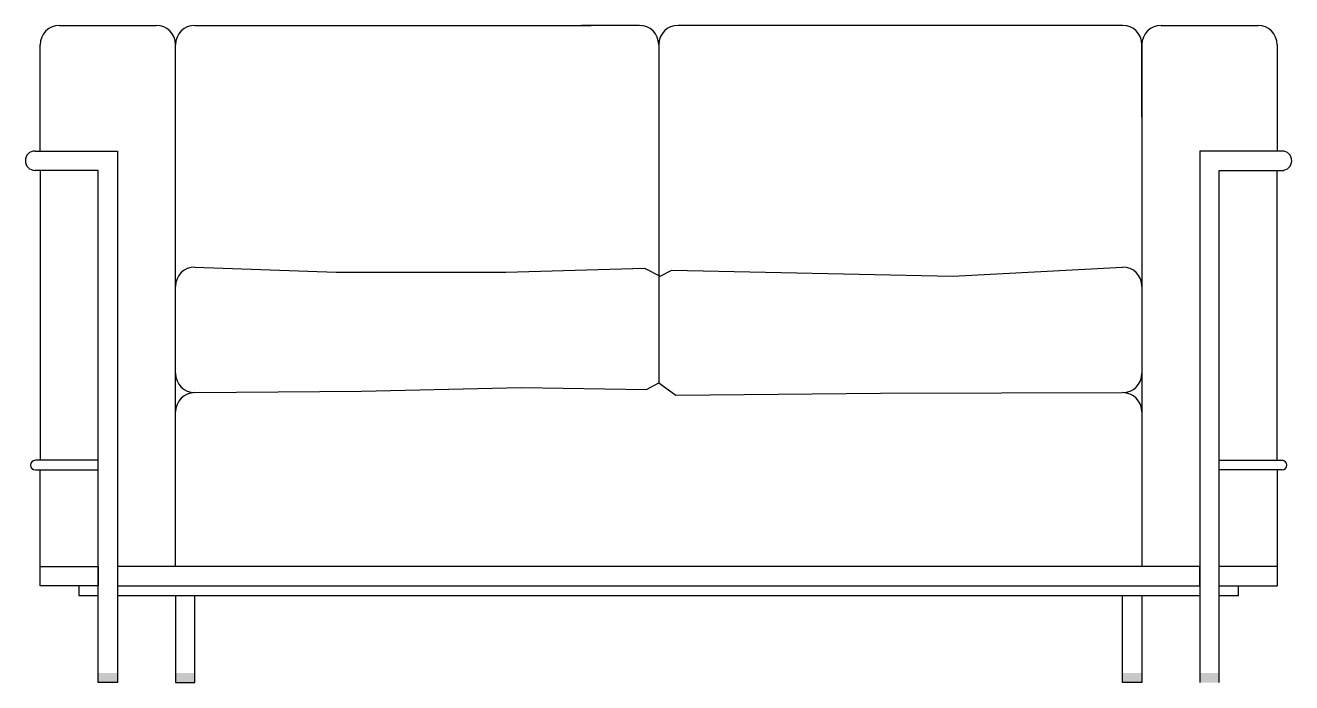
# Model space of a CAD drawing. Extents: x -8 to 124, y 0 to 68.
import ezdxf

# ---------------------------------------------------------------- set-up
doc = ezdxf.new("R2010")
doc.units = 0
doc.header["$LTSCALE"] = 50
doc.header["$MEASUREMENT"] = 0
doc.layers.get('0').update_dxf_attribs({"linetype": 'CONTINUOUS'})

msp = doc.modelspace()

# ---------------------------------------------------------------- linework, layer by layer
at = {"color": 0, "linetype": 'ByBlock'}
for p, q in [((-4, 68), (6, 68)), ((10, 68), (51, 68)), ((56, 68), (50, 68)), ((58, 68), (58, 68)), ((70, 68), (60, 68)), ((106, 68), (65, 68)), ((110, 68), (120, 68)), ((-6, 55), (-6, 66)), ((8, 12), (8, 66)), ((58, 66), (58, 31)), ((108, 66), (108, 32)), ((108, 58.5), (108, 66)), ((108, 58.5), (108, 66)), ((108, 66), (108, 12)), ((122, 66), (122, 55)), ((-6.54, 55), (2, 55)), ((2, 55), (2, 0)), ((114, 55), (114, 0)), ((122.5, 55), (114, 55)), ((0, 53), (-6.56, 53)), ((-6, 53), (-6, 23)), ((0, 0), (0, 53)), ((116, 53), (122.5, 53)), ((116, 0), (116, 53)), ((122, 23), (122, 53)), ((122.5, 53), (122.66, 53)), ((122.5, 53), (122.5, 53)), ((10, 43), (24.61, 42.47)), ((24.61, 42.47), (42.18, 42.47)), ((42.18, 42.47), (56.52, 42.87)), ((56.52, 42.87), (58.14, 42.06)), ((58.14, 42.06), (59.35, 42.67)), ((59.35, 42.67), (88.44, 42.06)), ((88.44, 42.06), (106, 43)), ((108, 41), (108, 30)), ((108, 34.5), (108, 12)), ((10, 30), (27.24, 30.14)), ((27.24, 30.14), (43.8, 30.54)), ((43.8, 30.54), (56.73, 30.34)), ((56.73, 30.34), (58, 31)), ((58, 31), (59.76, 29.74)), ((59.76, 29.74), (80.96, 29.94)), ((80.96, 29.94), (106, 30)), ((108, 28), (108, 12)), ((108, 28), (108, 12)), ((-6, 23), (-6.5, 23)), ((0, 23), (-6, 23)), ((116, 23), (122.5, 23)), ((-6.5, 22), (-6, 22)), ((-6, 22), (0, 22)), ((-6, 10), (-6, 22)), ((117, 22), (116, 22)), ((122.5, 22), (117, 22)), ((122, 22), (122, 10)), ((-6, 12), (0, 12)), ((0, 12), (0, 10)), ((114, 12), (2, 12)), ((114, 12), (114, 10)), ((114, 10), (114, 12)), ((122, 12), (116, 12)), ((0, 10), (-6, 10)), ((-2, 10), (-2, 9)), ((2, 10), (114, 10)), ((116, 10), (122, 10)), ((118, 9), (118, 10)), ((-2, 9), (0, 9)), ((2, 9), (114, 9)), ((8, 9), (8, 0)), ((10, 0), (10, 9)), ((106, 0), (106, 9)), ((108, 9), (108, 0)), ((116, 9), (118, 9)), ((2, 0), (0, 0)), ((8, 0), (10, 0)), ((108, 0), (106, 0))]:
    msp.add_line(p, q, dxfattribs=at)
for centre, radius, start, end in [((-4, 66), 2, 90, 180), ((6, 66), 2, 0, 90), ((10, 66), 2, 90, 180), ((56, 66), 2, 0, 90), ((60, 66), 2, 90, 180), ((106, 66), 2, 0, 90), ((106, 66), 2, 0, 90), ((110, 66), 2, 90, 180), ((120, 66), 2, 0, 90), ((-6.54, 54), 1, 90, 270), ((122.5, 54), 1, 270, 90), ((10, 41), 2, 90, 180), ((106, 41), 2, 0, 90), ((106, 41), 2, 0, 90), ((10, 32), 2, 180, 270), ((106, 32), 2, 270, 0), ((106, 32), 2, 270, 0), ((10, 28), 2, 90, 180), ((106, 28), 2, 0, 90), ((106, 28), 2, 0, 90), ((-6.5, 22.5), 0.5, 90, 270), ((122.5, 22.5), 0.5, 270, 90)]:
    msp.add_arc(centre, radius, start, end, dxfattribs=at)
for points in [[(0, 0), (2, 0), (0, 1), (2, 1)], [(8, 0), (10, 0), (8, 1), (10, 1)], [(106, 0), (108, 0), (106, 1), (108, 1)], [(114, 0), (116, 0), (114, 1), (116, 1)]]:
    msp.add_solid(points, dxfattribs=at)

doc.saveas('drawing.dxf')
